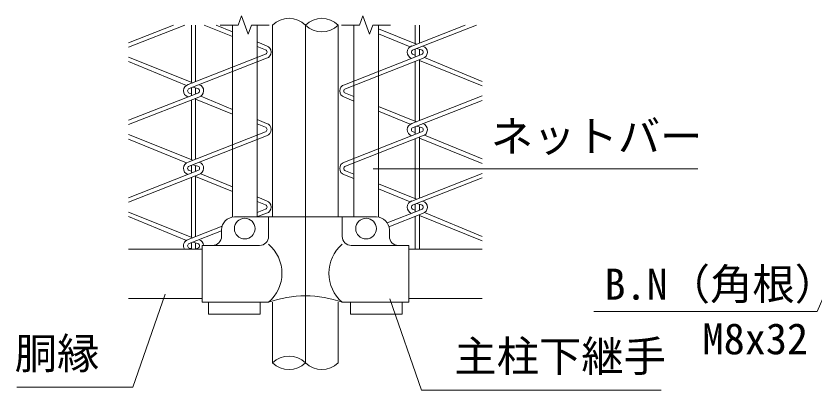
# Model space of a CAD drawing. Units: millimetres, scale not verified. Extents: x -4200 to 4200, y -2970 to 2970.
# Drawn here: x 2315 to 3552, y -53 to 526 of the extents above; entities that cross this region are included whole.
import ezdxf
from ezdxf.enums import TextEntityAlignment as Align

# ---------------------------------------------------------------- set-up
doc = ezdxf.new("R2010")
doc.units = ezdxf.units.MM
doc.header["$LTSCALE"] = 20
for name, color, linetype, lineweight in [('0-1_D-STR1', 1, 'Continuous', 18), ('0-2_D-STR-DIM', 7, 'Continuous', 9), ('0-8_D-STR3', 3, 'Continuous', 13), ('0-9_D-STR-TXT', 7, 'Continuous', 9), ('0-A_Defpoints', 8, 'Continuous', 18), ('0-B_D-STR2', 7, 'Continuous', 9)]:
    doc.layers.add(name, color=color, linetype=linetype, lineweight=lineweight)
doc.styles.add('ＭＳ ゴシック', font='')
doc.styles.get('ＭＳ ゴシック').set_extended_font_data('MS Gothic')

msp = doc.modelspace()

# ---------------------------------------------------------------- linework, layer by layer
at = {"layer": '0-1_D-STR1'}
for p, q in [((2712.84, 511.89), (2712.84, 214.72)), ((2814.44, 511.89), (2814.44, 214.72)), ((2489.58, 164.72), (2603.64, 164.72)), ((2923.64, 164.72), (3037.36, 164.72)), ((2489.58, 88.72), (2603.64, 88.72)), ((2923.64, 88.72), (3037.36, 88.72)), ((2712.84, 82.72), (2712.84, -11.18)), ((2814.44, 82.72), (2814.44, -11.18))]:
    msp.add_line(p, q, dxfattribs=at)
at = {"layer": '0-2_D-STR-DIM'}
for points in [[(2707.64, 511.89), (2679.9, 511.89), (2674.77, 497.79), (2664.51, 525.98), (2659.38, 511.89), (2631.64, 511.89)], [(2895.64, 511.89), (2867.9, 511.89), (2862.77, 497.79), (2852.51, 525.98), (2847.38, 511.89), (2819.64, 511.89)]]:
    msp.add_lwpolyline(points, dxfattribs=at)
for centre, start, end in [((2738.24, 486.33), 45.18146, 134.81854), ((2789.04, 486.33), 45.18146, 134.81854), ((2789.04, 537.45), 225.18146, 314.81854), ((2738.24, -36.74), 45.18146, 134.81854), ((2738.24, 14.38), 225.18146, 314.81854), ((2789.04, 14.38), 225.18146, 314.81854)]:
    msp.add_arc(centre, 36.03, start, end, dxfattribs=at)
at = {"layer": '0-8_D-STR3'}
for p, q in [((2650.64, 511.89), (2650.64, 214.49)), ((2688.64, 511.89), (2688.64, 214.72)), ((2838.64, 511.89), (2838.64, 214.72)), ((2876.64, 511.89), (2876.64, 214.49)), ((2653.64, 214.72), (2873.64, 214.72)), ((2706.54, 214.72), (2706.54, 184.72)), ((2820.74, 214.72), (2820.74, 184.72)), ((2633.64, 194.72), (2633.64, 184.72)), ((2893.64, 194.72), (2893.64, 184.72)), ((2603.64, 170.72), (2603.64, 82.72)), ((2692.54, 170.72), (2603.64, 170.72)), ((2923.64, 170.72), (2834.74, 170.72)), ((2923.64, 170.72), (2923.64, 82.72)), ((2706.54, 82.72), (2603.64, 82.72)), ((2613.64, 82.72), (2613.64, 64.12)), ((2693.64, 82.72), (2693.64, 64.12)), ((2923.64, 82.72), (2820.74, 82.72)), ((2833.64, 82.72), (2833.64, 64.12)), ((2913.64, 82.72), (2913.64, 64.12)), ((2693.64, 64.12), (2613.64, 64.12)), ((2913.64, 64.12), (2833.64, 64.12))]:
    msp.add_line(p, q, dxfattribs=at)
for centre in [(2669.64, 196.72), (2857.64, 196.72)]:
    msp.add_circle(centre, 16, dxfattribs=at)
for centre, radius, start, end in [((2653.64, 194.72), 20, 90, 180), ((2873.64, 194.72), 20, 0, 90), ((2619.64, 184.72), 14, 270, 0), ((2692.54, 184.72), 14, 270, 0), ((2834.74, 184.72), 14, 180, 270), ((2907.64, 184.72), 14, 180, 270), ((2668.28, 127.59), 58.97, 310.4464, 49.5536), ((2858.99, 127.59), 58.97, 130.4464, 229.5536), ((2763.64, -78.26), 170.8, 70.46947, 109.53053)]:
    msp.add_arc(centre, radius, start, end, dxfattribs=at)
at = {"layer": '0-9_D-STR-TXT'}
msp.add_line((3371.42, 289.24), (2868.77, 289.24), dxfattribs=at)
for points in [[(3210.56, 68.38), (3556.63, 68.38), (3611.78, 194.88)], [(2316.66, -48.85), (2496.26, -48.85), (2546.32, 95.36)], [(3314.94, -53.21), (2943.46, -53.21), (2894.46, 87.95)]]:
    msp.add_lwpolyline(points, dxfattribs=at)
at = {"layer": '0-A_Defpoints'}
msp.add_line((2763.64, 511.89), (2763.64, -11.18), dxfattribs=at)
at = {"layer": '0-B_D-STR2'}
for p, q in [((2489.58, 484.52), (2559.31, 511.89)), ((2489.58, 477.69), (2576.73, 511.89)), ((2587.11, 423.32), (2587.11, 511.89)), ((2593.51, 424.24), (2593.51, 511.89)), ((2650.67, 494.15), (2606.84, 511.89)), ((2650.67, 501.41), (2625.27, 511.89)), ((2928.68, 479.48), (3011.26, 511.89)), ((2930.39, 473.31), (3028.68, 511.89)), ((2933.76, 483.06), (2933.76, 511.89)), ((2940.16, 483.98), (2940.16, 511.89)), ((2876.6, 505.98), (2935.76, 482.26)), ((2876.6, 498.53), (2925.88, 478.21)), ((2703.24, 479.74), (2688.67, 485.75)), ((2701.53, 473.57), (2688.67, 478.78)), ((2933.76, 462.54), (2933.76, 474.25)), ((2935.83, 475.45), (2943.52, 473.31)), ((2940.16, 465.44), (2940.16, 474.25)), ((2489.58, 462.43), (2589.12, 422.52)), ((2582.04, 419.74), (2701.53, 466.63)), ((2583.75, 413.57), (2703.24, 460.47)), ((2824.03, 419.48), (2943.52, 466.38)), ((2825.74, 413.31), (2945.23, 460.21)), ((2933.76, 465.44), (2930.39, 466.38)), ((2940.16, 363.98), (2940.16, 458.22)), ((3037.36, 424.64), (2948.03, 461.48)), ((2489.58, 455.44), (2579.24, 418.47)), ((2933.76, 363.06), (2933.76, 455.71)), ((3037.36, 417.69), (2940.16, 457.02)), ((2587.11, 402.8), (2587.11, 414.5)), ((2589.19, 415.71), (2596.88, 413.57)), ((2593.51, 405.7), (2593.51, 414.5)), ((2489.58, 364.52), (2596.88, 406.63)), ((2489.58, 357.69), (2598.59, 400.47)), ((2587.11, 405.7), (2583.75, 406.63)), ((2587.11, 303.32), (2587.11, 395.96)), ((2593.51, 304.24), (2593.51, 398.47)), ((2650.67, 374.15), (2593.51, 397.28)), ((2650.67, 381.41), (2601.39, 401.73)), ((2824.03, 400.21), (2838.6, 394.2)), ((2825.74, 406.38), (2838.6, 401.22)), ((2928.68, 359.48), (3037.36, 402.13)), ((2876.6, 385.98), (2935.76, 362.26)), ((2930.39, 353.31), (3037.36, 395.3)), ((2876.6, 378.53), (2925.88, 358.21)), ((2703.24, 359.74), (2688.67, 365.75)), ((2701.53, 353.57), (2688.67, 358.77)), ((2582.04, 299.74), (2701.53, 346.63)), ((2824.03, 299.48), (2943.52, 346.38)), ((2933.76, 345.44), (2930.39, 346.38)), ((2933.76, 342.54), (2933.76, 354.25)), ((2935.83, 355.45), (2943.52, 353.31)), ((2940.16, 345.44), (2940.16, 354.25)), ((2489.58, 342.43), (2589.12, 302.52)), ((2489.58, 335.44), (2579.24, 298.47)), ((2583.75, 293.57), (2703.24, 340.47)), ((2825.74, 293.31), (2945.23, 340.21)), ((2933.76, 243.06), (2933.76, 335.71)), ((2940.16, 243.98), (2940.16, 338.22)), ((3037.36, 297.69), (2940.16, 337.02)), ((3037.36, 304.64), (2948.03, 341.48)), ((2489.58, 244.52), (2596.88, 286.63)), ((2587.11, 285.7), (2583.75, 286.63)), ((2587.11, 282.8), (2587.11, 294.89)), ((2589.19, 295.71), (2596.88, 293.57)), ((2593.51, 285.31), (2593.51, 294.5)), ((2825.74, 286.38), (2838.6, 281.22)), ((2489.58, 237.69), (2598.59, 280.47)), ((2587.11, 183.32), (2587.11, 275.96)), ((2593.51, 184.24), (2593.51, 278.47)), ((2650.67, 254.15), (2593.51, 277.28)), ((2650.67, 261.41), (2601.39, 281.73)), ((2824.03, 280.21), (2838.6, 274.2)), ((2928.68, 239.48), (3037.36, 282.13)), ((2930.39, 233.31), (3037.36, 275.3)), ((2876.6, 265.98), (2935.76, 242.26)), ((2876.6, 258.53), (2925.88, 238.21)), ((2703.24, 239.74), (2688.67, 245.74)), ((2701.53, 233.57), (2688.67, 238.77)), ((2935.83, 235.45), (2943.52, 233.31)), ((2688.64, 221.57), (2701.53, 226.63)), ((2890.45, 205.55), (2943.52, 226.38)), ((2933.76, 225.44), (2930.39, 226.38)), ((2933.76, 222.54), (2933.76, 234.63)), ((2940.16, 225.06), (2940.16, 234.25)), ((2489.58, 222.43), (2589.12, 182.52)), ((2489.58, 215.44), (2579.24, 178.47)), ((2688.59, 214.72), (2703.24, 220.47)), ((2893, 199.71), (2945.23, 220.21)), ((2933.76, 164.72), (2933.76, 215.71)), ((2940.16, 164.72), (2940.16, 218.22)), ((3037.36, 177.69), (2940.16, 217.02)), ((3037.36, 184.64), (2948.03, 221.48)), ((2582.04, 179.74), (2634.43, 200.3)), ((2583.75, 173.57), (2633.7, 193.17)), ((2587.11, 164.72), (2587.11, 174.89)), ((2589.19, 175.71), (2596.88, 173.57)), ((2593.51, 165.31), (2593.51, 174.5)), ((2587.11, 165.7), (2583.75, 166.63)), ((2591.99, 164.72), (2596.88, 166.63))]:
    msp.add_line(p, q, dxfattribs=at)
for centre, radius, start, end in [((2700.57, 470.1), 3.6, 285.52411, 74.47589), ((2700.57, 470.1), 10, 285.52411, 74.47589), ((2931.36, 469.85), 10, 105.52411, 251.53809), ((2931.36, 469.85), 3.6, 105.52411, 254.47589), ((2942.56, 469.85), 3.6, 285.52411, 74.47589), ((2942.56, 469.85), 10, 285.52411, 71.5381), ((2584.71, 410.1), 10, 105.52411, 251.53809), ((2584.71, 410.1), 3.6, 105.52411, 254.47589), ((2595.91, 410.1), 3.6, 285.52411, 74.47589), ((2595.91, 410.1), 10, 285.52411, 71.5381), ((2826.7, 409.85), 10, 105.52411, 254.47589), ((2826.7, 409.85), 3.6, 105.52411, 254.47589), ((2700.57, 350.1), 10, 285.52411, 74.47589), ((2931.36, 349.85), 10, 105.52411, 251.53809), ((2942.56, 349.85), 10, 285.52411, 71.5381), ((2700.57, 350.1), 3.6, 285.52411, 74.47589), ((2931.36, 349.85), 3.6, 105.52411, 254.47589), ((2942.56, 349.85), 3.6, 285.52411, 74.47589), ((2584.71, 290.1), 10, 105.52411, 251.53809), ((2595.91, 290.1), 10, 285.52411, 71.5381), ((2826.7, 289.85), 10, 105.52411, 254.47589), ((2584.71, 290.1), 3.6, 105.52411, 254.47589), ((2595.91, 290.1), 3.6, 285.52411, 74.47589), ((2826.7, 289.85), 3.6, 105.52411, 254.47589), ((2700.57, 230.1), 10, 285.52411, 74.47589), ((2931.36, 229.85), 10, 105.52411, 251.53809), ((2942.56, 229.85), 10, 285.52411, 71.5381), ((2700.57, 230.1), 3.6, 285.52411, 74.47589), ((2931.36, 229.85), 3.6, 105.52411, 254.47589), ((2942.56, 229.85), 3.6, 285.52411, 74.47589), ((2584.71, 170.1), 10, 105.52411, 212.58248), ((2584.71, 170.1), 3.6, 105.52411, 254.47589), ((2595.91, 170.1), 3.6, 285.52411, 74.47589), ((2595.91, 170.1), 10, 3.52515, 71.5381)]:
    msp.add_arc(centre, radius, start, end, dxfattribs=at)

# ---------------------------------------------------------------- texts
at = {"layer": '0-9_D-STR-TXT', "style": 'ＭＳ ゴシック'}
for s, p in [('ネットバー', (3050.87, 301.19)), ('B.N（角根）', (3226.8, 72.31)), ('M8x32', (3378.89, -12.26)), ('胴縁', (2313.11, -34.87)), ('主柱下継手', (2994.38, -39.35))]:
    msp.add_text(s, height=48.09, dxfattribs=at).set_placement(p, align=Align.BOTTOM_LEFT)

doc.saveas('drawing.dxf')
